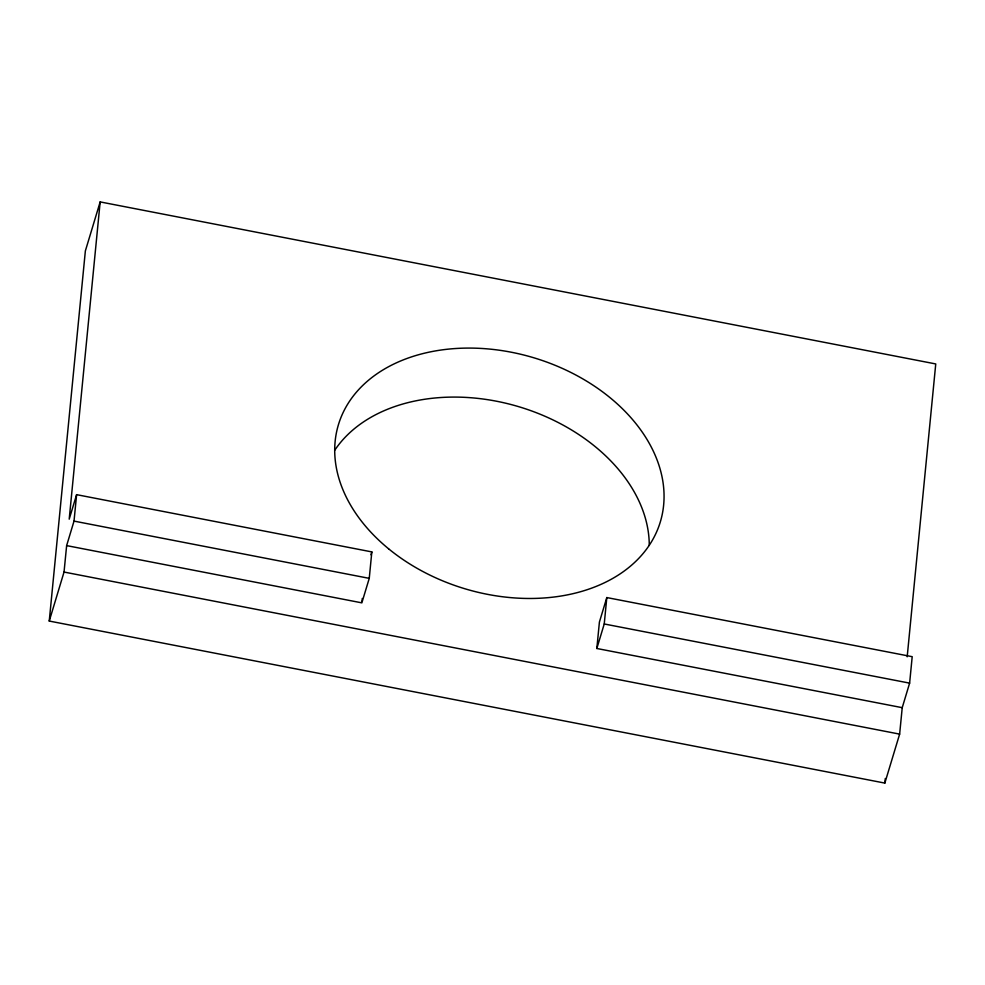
<?xml version="1.0" encoding="UTF-8"?>
<svg xmlns="http://www.w3.org/2000/svg" width="985" height="985" viewBox="0 0 985 985"><rect width="100%" height="100%" fill="white"/><g stroke="black" fill="none" stroke-linecap="round" stroke-linejoin="round"><path stroke-width="1.48" d="M902.223 707.673L596.836 648.487L599.409 622.077L606.809 597.563L912.196 656.687L909.623 683.134L902.223 707.673L899.637 734.12L884.838 783.087L49.25 621.055L85.363 250.916L100.162 201.913L935.75 363.945L907.185 656.786M49.25 621.055L64.037 572.051L66.635 545.604L74.023 521.102L76.608 494.655L371.825 551.908L369.252 578.355L361.852 602.857L66.635 545.604M100.162 201.913L69.209 519.157L76.608 494.655M362 601.392L362.283 598.449M596.836 648.487L604.236 623.973L606.809 597.563M884.838 783.087L885.293 778.495M370.963 554.789L371.825 551.908M74.023 521.102L369.252 578.355M604.236 623.973L909.623 683.134M64.037 572.051L899.637 734.12M334.826 450.133A168.127 120.539 16.8 0 1 519.661 406.965A168.127 120.539 16.8 0 1 649.263 545.419M388.57 548.768A168.127 120.527 16.8 0 0 660.282 522.038A168.127 120.527 16.8 0 0 449.308 349.035A168.127 120.527 16.8 0 0 388.57 548.768"/></g></svg>
